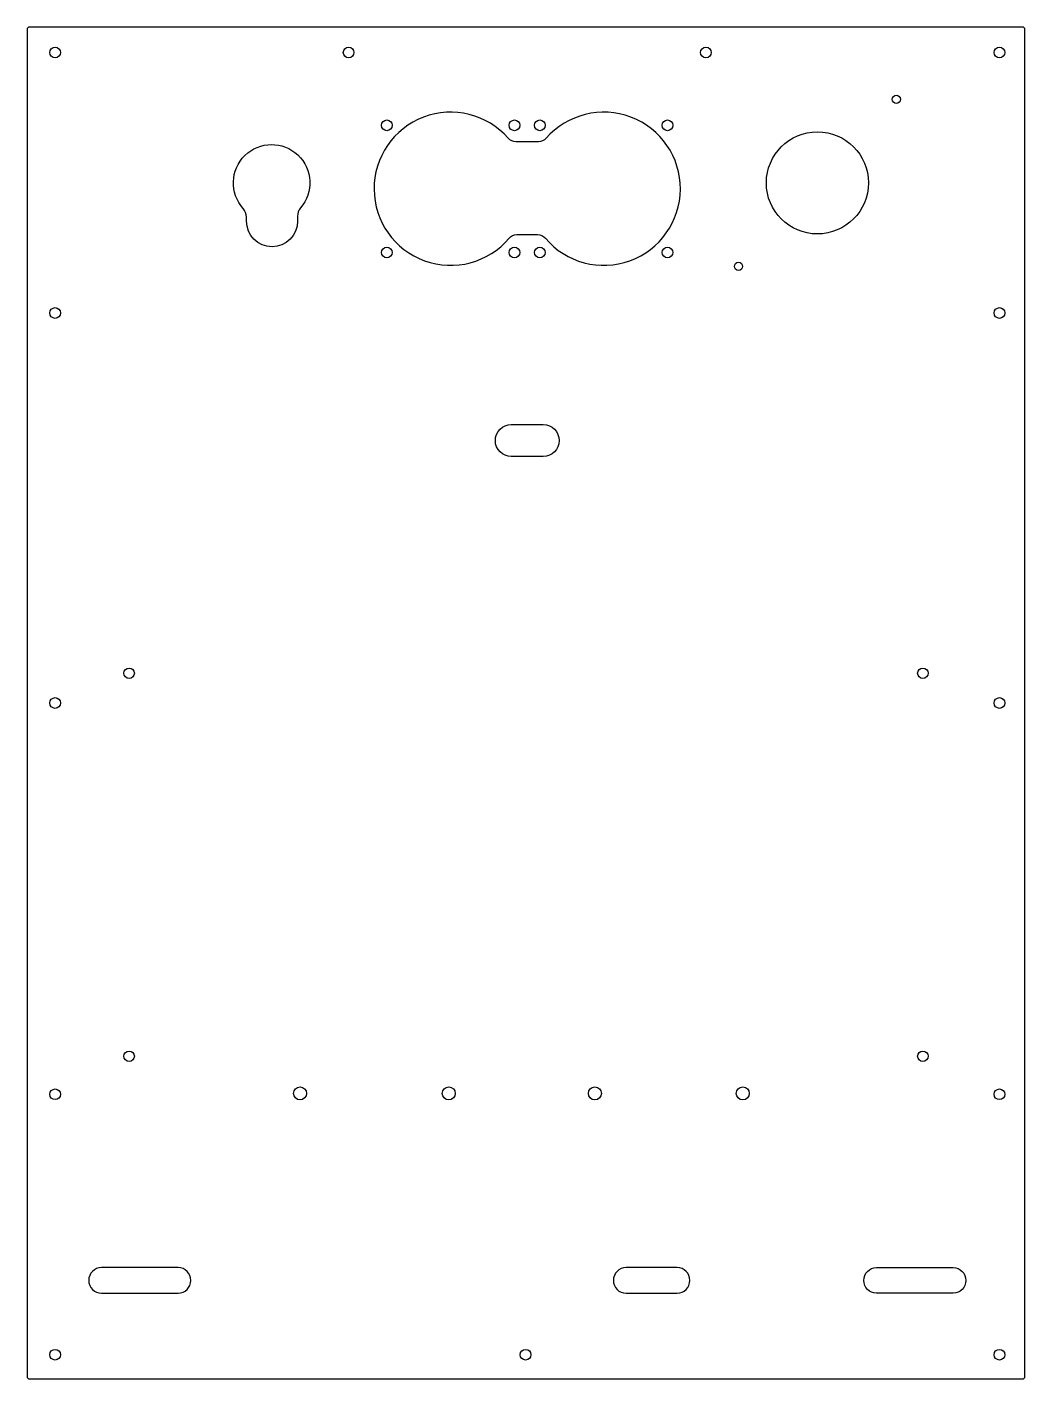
# Model space of a CAD drawing. Header units: millimetres. Extents: x 257 to 648, y 226 to 756.
import ezdxf

# ---------------------------------------------------------------- set-up
doc = ezdxf.new("R2010")
doc.units = ezdxf.units.MM
doc.layers.get('0').update_dxf_attribs({"linetype": 'CONTINUOUS'})

msp = doc.modelspace()

# ---------------------------------------------------------------- linework, layer by layer
for points in [[(257.81, 755.77, 0.414214), (256.81, 754.77), (256.81, 227.28, 0.414214), (257.81, 226.28), (646.81, 226.28, 0.414214), (647.81, 227.28), (647.81, 754.77, 0.414214), (646.81, 755.77)], [(459.91, 673.04, 2.694937), (460.2, 712.18, -0.216481), (457.19, 710.81), (448.4, 710.81, -0.216481), (445.38, 712.18, 2.694937), (445.67, 673.04, -0.220355), (448.72, 674.46), (456.86, 674.46, -0.220355)], [(362.8, 681.65), (362.8, 679.73, -1), (342.8, 679.73), (342.8, 681.35, 0.185272), (341.51, 684.7, -2.21508), (364.01, 684.92, 0.180052)], [(459.05, 587.56), (446.55, 587.56, -1), (446.55, 600.06), (452.75, 600.06, -0.00384), (452.85, 600.06), (459.05, 600.06, -1)], [(315.98, 259.88, 1), (315.98, 269.88), (285.98, 269.88, 1), (285.98, 259.88)], [(491.54, 269.88, 1), (491.54, 259.88), (511.54, 259.88, 1), (511.54, 269.88)], [(619.66, 259.88), (589.66, 259.88, -1), (589.66, 269.88), (619.66, 269.88, -1)]]:
    msp.add_lwpolyline(points, format="xyb", close=True)
for centre, radius in [((267.81, 745.78, 0), 2.1), ((382.81, 745.78, 0), 2.1), ((522.81, 745.78, 0), 2.1), ((637.81, 745.78, 0), 2.1), ((597.39, 727.44, 0), 1.6), ((397.79, 717.27, 0), 2.1), ((447.79, 717.27, 0), 2.1), ((457.74, 717.27, 0), 2.1), ((507.74, 717.27, 0), 2.1), ((566.49, 694.73, 0), 20), ((397.79, 667.46, 0), 2.1), ((447.79, 667.46, 0), 2.1), ((457.74, 667.46, 0), 2.1), ((507.74, 667.46, 0), 2.1), ((535.59, 662.02, 0), 1.6), ((267.81, 643.78, 0), 2.1), ((637.81, 643.78, 0), 2.1), ((296.81, 502.68, 0), 2.05), ((607.81, 502.68, 0), 2.05), ((267.81, 491.03, 0), 2.1), ((637.81, 491.03, 0), 2.1), ((296.81, 352.68, 0), 2.05), ((607.81, 352.68, 0), 2.05), ((267.81, 337.78, 0), 2.1), ((363.79, 338.15, 0), 2.55), ((422.06, 338.15, 0), 2.55), ((479.29, 338.15, 0), 2.55), ((537.26, 338.15, 0), 2.55), ((637.81, 337.78, 0), 2.1), ((267.81, 235.78, 0), 2.1), ((452.15, 235.78, 0), 2.1), ((637.81, 235.78, 0), 2.1)]:
    msp.add_circle(centre, radius)

doc.saveas('drawing.dxf')
